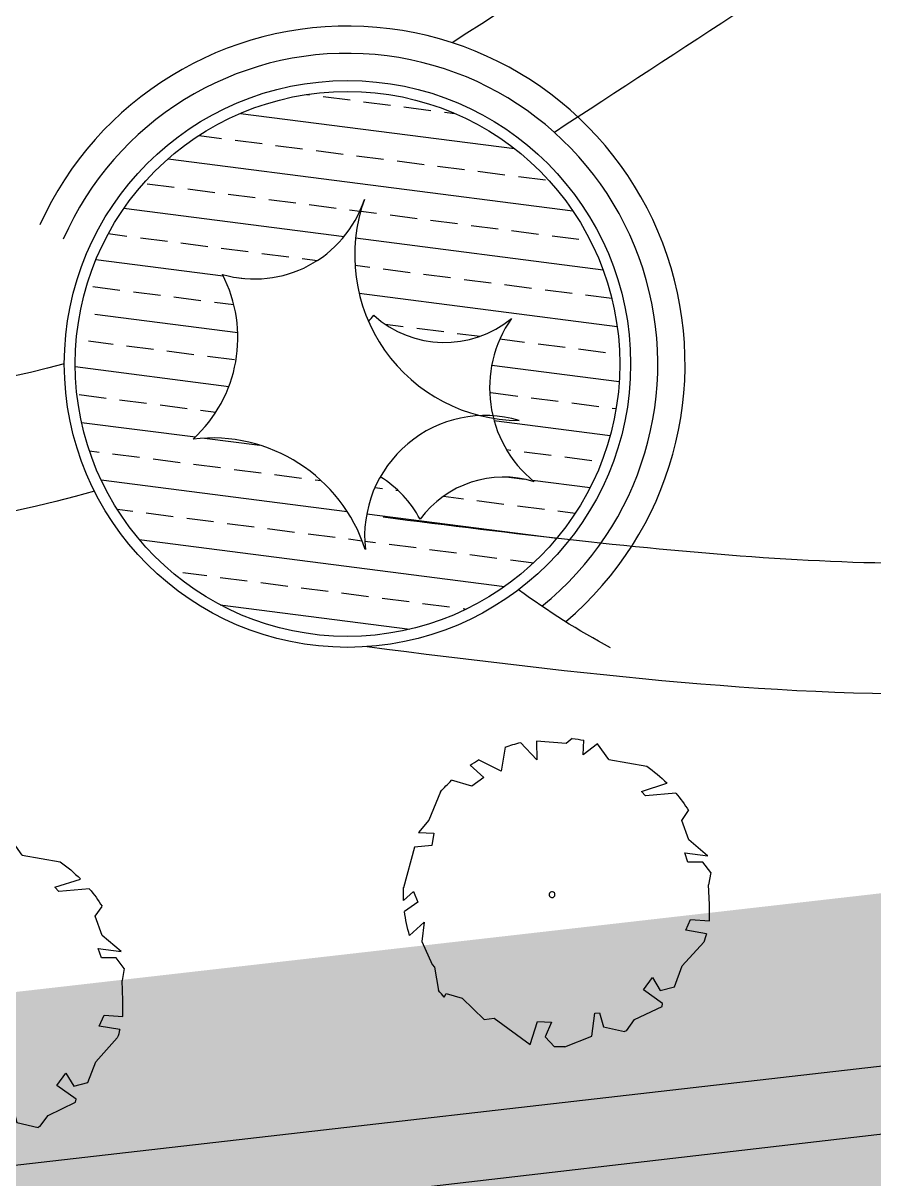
# Model space of a CAD drawing. Extents: x -809667 to 586099, y 3084146 to 3634412.
# Drawn here: x 381253.43 to 381257.34, y 3087132.44 to 3087137.75 of the extents above; entities that cross this region are included whole.
import ezdxf

# ---------------------------------------------------------------- set-up
doc = ezdxf.new("R2010")
doc.units = 0
doc.header["$LTSCALE"] = 0.5
doc.linetypes.add('CONTINOUS', pattern=[0])
doc.layers.add('TREE', color=3, linetype='CONTINUOUS')
doc.layers.add('文字', color=7, linetype='CONTINUOUS')

# ---------------------------------------------------------------- blocks, each defined once
blk = doc.blocks.new('*E54')
at = {"layer": 'TREE', "color": 0}
blk.add_ellipse((-2.37, 3.565), major_axis=(2.696, 1.394), ratio=1, start_param=0.518575, end_param=0.519414, dxfattribs=at)
blk = doc.blocks.new('A$C4C586FE1')
at = {"layer": 'TREE', "color": 0}
for p, q in [((1100, 2801), (873, 2660)), ((1294, 2743), (1193, 2819)), ((1418, 2836), (1389, 2617)), ((1787, 2660), (1418, 2836)), ((873, 2660), (885, 2449)), ((1261, 2599), (1294, 2743)), ((1875, 2686), (1787, 2660)), ((2108, 2532), (1875, 2686)), ((570, 2555), (514, 2441)), ((785, 2557), (585, 2566)), ((842, 2436), (785, 2557)), ((1389, 2617), (1261, 2599)), ((2273, 2551), (2261, 2516)), ((514, 2441), (288, 2276)), ((885, 2449), (842, 2436)), ((2261, 2516), (2108, 2532)), ((2411, 2297), (2336, 2500)), ((288, 2276), (288, 2250)), ((288, 2250), (484, 2157)), ((2434, 2275), (2411, 2297)), ((2565, 2086), (2434, 2275)), ((330, 2136), (208, 2079)), ((422, 2031), (330, 2136)), ((484, 2157), (422, 2031)), ((208, 2079), (171, 1878)), ((2577, 1905), (2565, 2086)), ((2688, 2051), (2577, 1905)), ((171, 1878), (16, 1628)), ((2666, 1735), (2772, 1843)), ((2724, 1646), (2666, 1735)), ((2799, 1744), (2724, 1646)), ((2788, 1244), (2821, 1629)), ((6, 1547), (198, 1550)), ((198, 1550), (173, 1443)), ((173, 1443), (0, 1425)), ((0, 1425), (27, 1279)), ((27, 1279), (67, 1102)), ((2632, 1202), (2788, 1244)), ((2635, 1086), (2632, 1202)), ((67, 988), (67, 1102)), ((2775, 1105), (2635, 1086)), ((2702, 978), (2775, 1105)), ((67, 988), (157, 906)), ((2643, 702), (2702, 978)), ((335, 852), (122, 842)), ((157, 906), (291, 931)), ((291, 931), (335, 852)), ((123, 841), (320, 727)), ((320, 727), (414, 564)), ((414, 564), (369, 464)), ((2275, 501), (2371, 599)), ((2371, 599), (2563, 580)), ((2419, 413), (2275, 501)), ((513, 326), (783, 402)), ((827, 368), (610, 253)), ((783, 402), (827, 368)), ((2130, 415), (2352, 350)), ((2132, 192), (2130, 415)), ((1826, 254), (2000, 124)), ((1859, 85), (1826, 254)), ((1176, 133), (821, 132)), ((1176, 133), (1302, 10)), ((1302, 10), (1413, 132)), ((1413, 132), (1432, 0)), ((1540, 5), (1587, 59)), ((1587, 59), (1859, 85))]:
    blk.add_line(p, q, dxfattribs=at)
at = {"layer": 'TREE', "color": 0, "extrusion": (0, 0, -1)}
for major_axis, start_param, end_param in [((1003, 1003), -1.011805, -0.945114), ((1003, 1003), -1.426629, -1.413216), ((1003, 1003), -0.139248, -0.081961), ((839, 1144), 0.475418, 0.633835), ((1003, 1003), 0.553886, 0.636541), ((1003, 1003), 4.017991, 4.075425), ((1003, 1003), 1.314933, 1.417635), ((839, 1143), 3.200433, 3.340883), ((1003, 1003), 1.573401, 1.638153), ((839, 1144), 2.942836, 3.115157), ((1003, 1003), 1.829101, 1.934165), ((1003, 1003), 2.270337, 2.346427)]:
    blk.add_ellipse((1418, 1418), major_axis=major_axis, ratio=1, start_param=start_param, end_param=end_param, dxfattribs=at)
at = {"layer": 'TREE', "color": 0, "linetype": 'Continuous'}
for start_param, end_param in [(0.01341, 3.155003), (3.155003, 6.296595)]:
    blk.add_ellipse((1466, 1447), major_axis=(19.2, 19.2), ratio=1, start_param=start_param, end_param=end_param, dxfattribs=at)
at = {"layer": 'TREE', "color": 8, "linetype": 'CONTINOUS', "extrusion": (0, 0, -1), "xscale": 467.4085850556439, "yscale": 467.4085850556439, "zscale": -467.4085850556439, "rotation": 278.9250190116231}
blk.add_blockref('*E54', (-2893, 66), dxfattribs=at)
blk = doc.blocks.new('123123')
at = {"layer": '文字'}
h = blk.add_hatch(dxfattribs=at)
h.set_pattern_fill('ANSI33', color=8, angle=-52.3131, style=0)
h.set_pattern_definition([(352.686934, (382469.4897, 3087077.43107), (0.0318227, 0.24796636), []), (352.686934, (382469.59778, 3087077.29117), (0.0318227, 0.24796636), [0.125, -0.0625])])
h.paths.add_polyline_path([(381971.4272, 3087187.3876, 0.528482), (381973.2698, 3087188.3254, 0.913946), (381970.8362, 3087188.8632, -0.147473), (381970.8662, 3087188.6833, -0.16428), (381970.7777, 3087188.5016, 0.218522), (381971.2002, 3087187.5472, -0.231383)])
h.paths.add_polyline_path([(381971.3194, 3087188.1398, 0.340097), (381971.454, 3087188.8959, 0.39476), (381972.101, 3087189.2237, -0.005717), (381972.1067, 3087189.2401, -0.008166), (381972.101, 3087189.2237, 0.185628), (381972.1255, 3087188.68, 0.042146), (381972.1497, 3087188.7087, 0.37298), (381972.783, 3087188.694, 0.214855), (381972.6965, 3087188.2467, -0.055746), (381972.8179, 3087188.2253, -0.039256), (381972.6994, 3087188.235, 0.160049), (381972.8866, 3087187.9438, 0.319863), (381972.3625, 3087187.7713, 0.13445), (381972.1794, 3087187.9665, 0.157407), (381972.1108, 3087187.6328, 0.357086)], flags=16)
at = {"layer": '文字', "color": 8}
blk.add_line((382074.455, 3087196.694, -859.056), (381949.7961, 3087182.436, -859.056), dxfattribs=at)
at = {"layer": '文字', "color": 8, "flags": 128}
for points, const_width in [([(381897.918, 3087296.9286), (381904.3775, 3087301.028), (382008.6413, 3087376.0387), (382070.9207, 3087247.8862), (382108.6494, 3087200.5913), (381980.3434, 3087185.9677), (381931.7915, 3087180.434), (381911.4414, 3087167.711), (381850.6252, 3087264.9851), (381870.9753, 3087277.7081), (381870.9753, 3087277.7081), (381870.9753, 3087277.7081), (381897.918, 3087296.9286)], 0.5), ([(381931.7915, 3087180.434), (381980.3434, 3087185.9677), (382108.6494, 3087200.5913), (382071.0268, 3087247.7532), (382065.0109, 3087260.0469), (382064.4263, 3087258.5452), (382064.7386, 3087256.7285), (382063.6809, 3087253.5954), (382061.2036, 3087250.266), (381996.7629, 3087204.2449), (381993.8577, 3087210.2709), (381983.2228, 3087202.8837), (381974.1128, 3087203.4027), (381944.3428, 3087198.4227)], 1.5)]:
    blk.add_lwpolyline(points, dxfattribs=dict(at, const_width=const_width))
at = {"layer": '文字', "color": 8}
blk.add_lwpolyline([(382032.8831, 3087193.9688), (382033.1886, 3087191.7533), (381950.1942, 3087182.1329), (381949.6884, 3087183.4907)], dxfattribs=at)
for points in [[(381970.8663, 3087187.9002, -0.293685), (381965.6612, 3087189.4639, -0.394124), (381966.4305, 3087193.4596, -0.394124)], [(381970.7276, 3087188.4847, -0.278905), (381966.1543, 3087189.8072, -0.425674), (381967.0245, 3087193.1288, -0.425674)], [(381973.2377, 3087187.1819, -0.037602), (381972.8153, 3087187.4481, -0.037602)]]:
    blk.add_lwpolyline(points, format="xyb", dxfattribs=at)
for radius in [1.3012, 1.2512]:
    blk.add_circle((381972.0288, 3087188.4847), radius, dxfattribs=at)
for centre, radius, start, end in [((381972.0288, 3087188.4847), 1.5512, 310.2613, 155.6767), ((381972.0288, 3087188.4847), 1.4262, 308.7596, 156.2875), ((381971.6022, 3087189.4057), 0.5309, 253.7848, 341.8248), ((381972.8203, 3087188.9837), 0.7584, 160.234, 269.8144), ((381970.8952, 3087188.6054), 0.6298, 312.34, 27.4721), ((381971.9675, 3087188.8377), 0.2233, 315.0406, 324.6939), ((381972.4748, 3087189.0668), 0.4837, 227.7625, 309.5805), ((381973.2363, 3087188.3743), 0.5546, 144.8068, 230.9195), ((381972.6619, 3087187.6933), 0.5544, 73.6538, 186.2667), ((381971.4054, 3087187.4029), 0.7419, 18.0523, 96.656), ((381971.9147, 3087187.5345), 0.5066, 27.8702, 58.5003), ((381972.7456, 3087187.4899), 0.4753, 72.7403, 143.6906)]:
    blk.add_arc(centre, radius, start, end, dxfattribs=at)
for points, knots in [([(381972.1185, 3087187.1866), (381974.0567, 3087186.9447), (381977.4388, 3087186.5227), (381980.5281, 3087192.8877), (381989.2828, 3087189.4819), (381991.7354, 3087194.4043), (381992.6288, 3087196.782)], [0, 0, 0, 0, 5.241038, 9.145639, 17.995635, 24.640422, 24.640422, 24.640422, 24.640422]), ([(381972.1928, 3087187.782), (381972.4923, 3087187.7446), (381972.7891, 3087187.7076), (381973.6645, 3087187.6106), (381974.2281, 3087187.5652), (381975.1481, 3087187.5734), (381975.5215, 3087187.6063), (381976.2053, 3087187.7502), (381976.5138, 3087187.8614), (381976.9522, 3087188.1158), (381977.103, 3087188.228), (381977.4106, 3087188.5063), (381977.5641, 3087188.6693), (381978.0217, 3087189.1996), (381978.3261, 3087189.6117), (381978.8685, 3087190.2572), (381979.085, 3087190.4964), (381979.5201, 3087190.8913), (381979.7331, 3087191.0541), (381980.1784, 3087191.3266), (381980.4108, 3087191.4392), (381981.3403, 3087191.8003), (381982.0785, 3087191.9029), (381983.5682, 3087191.9695), (381984.3231, 3087191.9326), (381985.7854, 3087191.8674), (381986.493, 3087191.8393), (381987.5098, 3087191.9013), (381987.8636, 3087191.9479), (381988.547, 3087192.116), (381988.8619, 3087192.2476), (381989.4556, 3087192.6148), (381989.7312, 3087192.848), (381990.4879, 3087193.6645), (381990.9234, 3087194.375), (381991.5299, 3087195.6431), (381991.7319, 3087196.1246), (381991.9266, 3087196.6255)], [0, 0, 0, 0, 0.809904, 0.809904, 2.429711, 2.429711, 3.66837, 3.66837, 4.926642, 4.926642, 5.673722, 5.673722, 6.420801, 6.420801, 7.887995, 7.887995, 8.767827, 8.767827, 9.468061, 9.468061, 10.168296, 10.168296, 12.19742, 12.19742, 14.226544, 14.226544, 16.255668, 16.255668, 17.461197, 17.461197, 18.836307, 18.836307, 20.211417, 20.211417, 22.844117, 22.844117, 24.28999, 24.28999, 24.28999, 24.28999]), ([(381987.5339, 3087192.1225), (381987.2964, 3087192.2907), (381987.0565, 3087192.4605), (381986.3271, 3087192.9611), (381985.828, 3087193.283), (381984.9642, 3087193.7292), (381984.6125, 3087193.8833), (381983.8838, 3087194.1201), (381983.5139, 3087194.2008), (381982.1979, 3087194.3667), (381981.2411, 3087194.2694), (381979.343, 3087193.7922), (381978.3993, 3087193.4124), (381976.537, 3087192.494), (381975.6184, 3087191.9549), (381973.9667, 3087190.9164), (381973.2302, 3087190.4241), (381972.5102, 3087189.9593)], [0, 0, 0, 0, 0.838582, 0.838582, 2.515746, 2.515746, 3.607863, 3.607863, 4.699979, 4.699979, 7.466248, 7.466248, 10.232516, 10.232516, 12.998785, 12.998785, 15.338185, 15.338185, 15.338185, 15.338185]), ([(381987.1872, 3087191.6328), (381986.176, 3087192.3488), (381982.4072, 3087195.0171), (381977.2038, 3087192.3435), (381973.5626, 3087189.9262), (381972.9793, 3087189.5479)], [0, 0, 0, 0, 3.569995, 13.305729, 15.183835, 15.183835, 15.183835, 15.183835])]:
    blk.add_open_spline(points, degree=3, knots=knots, dxfattribs=at)
at = {"layer": '文字', "color": 8, "xscale": 0.0005, "yscale": 0.0005, "zscale": 0.0005, "rotation": 169.6965101826048}
for p in [(381973.8194, 3087186.629), (381971.1242, 3087186.1895)]:
    blk.add_blockref('A$C4C586FE1', p, dxfattribs=at)

msp = doc.modelspace()

# ---------------------------------------------------------------- block references
at = {"layer": '文字'}
msp.add_blockref('123123', (-717.1099, -52.3003), dxfattribs=at)

doc.saveas('drawing.dxf')
